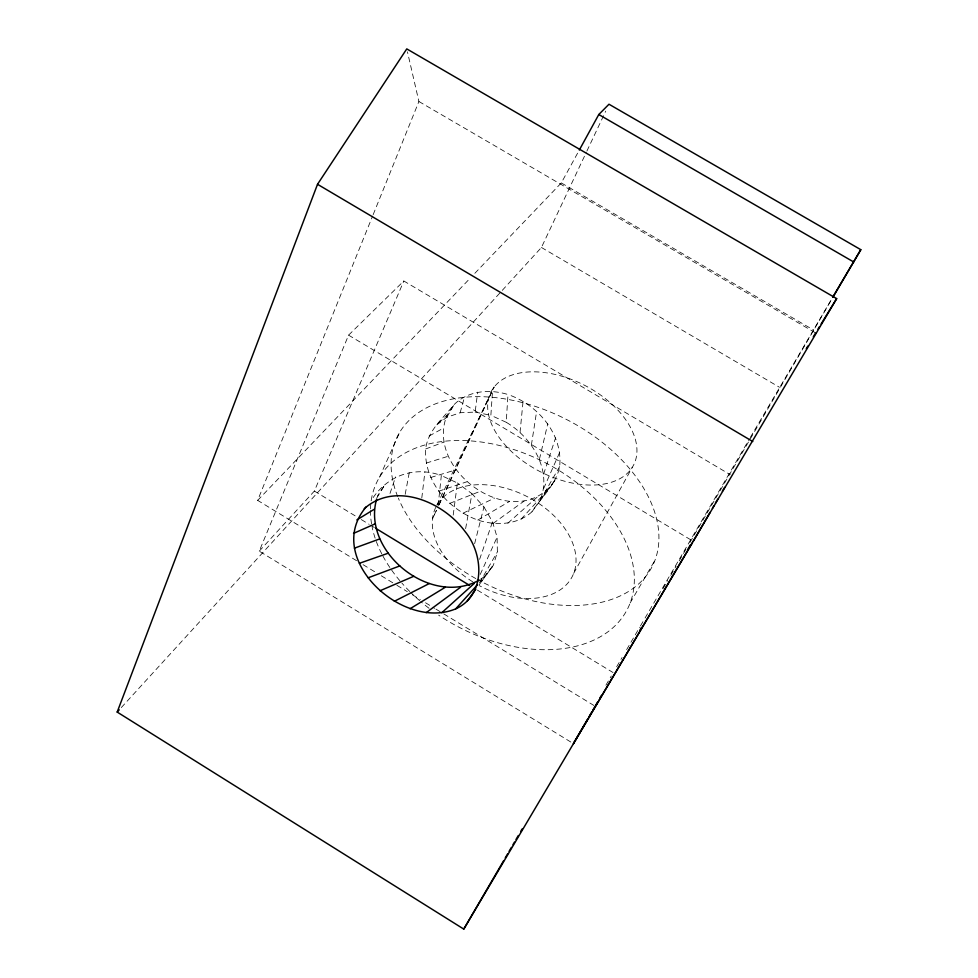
<?xml version="1.0" encoding="UTF-8"?>
<svg xmlns="http://www.w3.org/2000/svg" width="978" height="978" viewBox="0 0 978 978"><rect width="100%" height="100%" fill="white"/><g stroke="black" fill="none" stroke-linecap="round" stroke-linejoin="round"><path stroke-width="0.73" stroke-dasharray="4.89 3.67" d="M559.66 466.555L539.685 501.311C552.973 471.188 532.313 437.679 506.213 422.276L507.985 394.525C489.795 388.877 468.205 390.54 454.159 404.537C443.193 418.205 427.802 430.418 425.687 448.963C423.694 481.237 448.584 509.55 477.79 520.051C495.846 525.981 517.289 525.027 531.959 511.787C541.531 496.91 556.201 484.538 559.66 466.555C563.035 433.89 537.668 404.66 507.985 394.525M506.213 422.276L490.87 415.32L492.496 391.408M520.039 432.447L523.059 401.322M438.144 505.602L441.322 475.552C413.804 465.442 386.237 476.041 371.041 500.822M421.787 498.059L424.904 471.971M446.897 417.251L454.159 404.537L446.983 415.271L436.322 425.21L446.897 417.251L460.137 412.753L475.137 412.08L477.692 392.129M453.205 515.125L457.398 482.961L441.322 475.552M531.372 445.124L536.641 411.31M465.614 528.658L471.958 493.694L457.398 482.961M405.185 494.33L409.293 472.46M539.416 459.367L547.753 423.767M474.623 543.719L483.951 506.959L471.958 493.694M531.959 511.787L555.675 479.244C518.853 536.274 423.78 472.887 446.983 415.271M460.137 412.753L464.623 396.628M483.951 506.959L492.521 521.824L497.093 537.191L497.374 551.971L493.401 565.162L479.391 584.502L493.401 565.162L480.54 581.36M543.597 474.171L555.602 437.802M390.002 493.438L395.589 476.909M479.599 559.355L492.521 521.824M356.579 560.7L257.666 500.381L372.581 216.077M373.156 214.659L418.902 101.504L407.447 51.822M570.81 742.033L259.256 551.164L348.571 335.148L403.816 280.992L730.199 474.672M259.256 551.164L314.366 491.066L403.816 280.992M543.67 488.487L559.66 452.411M379.501 477.227L399.831 432.019M480.222 574.453L497.093 537.191M438.939 504.905L488.878 397.349M438.951 504.966L494.196 386.921L436.665 505.467M121.309 707.559L541.433 247.471L586.25 152.434M586.898 151.064L605.737 111.125M474.843 273.302L561.299 182.923L578.597 151.358M573.67 573.365L632.35 467.239A80.135 48.558 27.2 0 0 549.648 373.327A80.135 48.558 27.2 0 0 504.941 444.782A80.135 48.558 27.2 0 0 632.35 467.239M479.477 582.827L497.374 551.971M630.15 602.949L655.04 560.101M605.908 685.223L611.287 675.994M616.666 666.776L622.045 657.546M626.654 649.636L639.71 627.228M640.48 625.908L644.319 619.318M645.089 617.998L749.576 438.719M750.334 437.398L832.168 298.18M663.06 588.585L667.668 580.663M670.737 575.394L676.116 566.152M679.184 560.883L686.104 549.013M689.942 542.411L832.082 298.632M376.774 498.022L384.721 484.99L377.386 496.078M521.066 519.232L548.01 489.636M257.666 500.381L470.626 277.715M507.802 523.206L537.252 497.056M493.046 523.474L524.147 501.042M480.528 579.208L485.504 575.859M477.79 520.051L509.599 501.384M429.11 436.029L443.547 428.058M463.022 513.206L494.575 498.083M449.697 503.389L480.039 491.384M425.687 448.963L444.012 442.032M438.67 491.225L466.946 481.738M426.225 463.095L448.315 456.237M430.675 477.496L456.139 469.77M475.137 412.08L490.87 415.32M561.299 182.923L813.562 330.051M418.902 101.504L815.628 332.936M541.433 247.471L779.527 387.3M348.571 335.148L691.984 540.541M314.366 491.066L356.102 516.421M361.322 519.587L369.146 524.342M370.442 525.137L374.354 527.509M477.386 590.113L613.01 672.522M363.082 564.673L374.794 571.812M381.298 575.785L395.613 584.514M396.921 585.309L407.325 591.666M412.533 594.844L420.344 599.6M425.54 602.778L434.66 608.328M435.956 609.123L442.459 613.096M443.767 613.891L594.722 705.969M397.74 496.69A143.057 91.565 27.2 0 1 513.071 400.418A143.057 91.565 27.2 0 1 657.644 550.92A143.057 91.565 27.2 0 1 477.117 579.318M475.785 578.573A143.057 91.565 27.2 0 1 398.315 498.108M437.325 504.465A76.516 50.538 27.2 0 1 530.1 498.169A76.516 50.538 27.2 0 1 571.36 578.169A76.516 50.538 27.2 0 1 479.122 585.529M472.814 581.873A76.516 50.538 27.2 0 1 436.005 506.824M371.237 500.32A140.465 92.886 27.2 0 1 533.829 457.215A140.465 92.886 27.2 0 1 625.272 612.986A140.465 92.886 27.2 0 1 438.645 615.15M429.049 608.279A140.465 92.886 27.2 0 1 420.797 601.641M419.648 600.663A140.465 92.886 27.2 0 1 410.846 592.558M409.794 591.519A140.465 92.886 27.2 0 1 401.885 583.084M399.88 580.749A140.465 92.886 27.2 0 1 390.687 568.731M389.855 567.509A140.465 92.886 27.2 0 1 382.484 555.223M381.75 553.817A140.465 92.886 27.2 0 1 375.613 539.575M375.124 538.144A140.465 92.886 27.2 0 1 372.117 526.934M371.554 523.878A140.465 92.886 27.2 0 1 370.454 510.333M370.479 508.866A140.465 92.886 27.2 0 1 370.87 503.12M436.371 510.418L432.533 518.695L436.384 510.455"/><path stroke-width="1.47" d="M364.207 508.743C395.198 481.054 443.389 501.873 465.088 531.567C483.621 554.098 486.029 595.211 455.711 608.854C402.264 631.348 322.593 557.264 366.408 506.641M479.281 580.04C431.237 607.35 361.505 552.203 376.64 499.037M117.189 712.07L317.52 184.292L406.775 48.9L836.667 298.62L463.78 929.1L117.189 712.07L119.243 709.82M579.318 150.037L598.793 114.524L608.988 104.23L860.811 249.683L832.853 297.324M693.292 541.323L710.101 512.338M712.4 508.389L713.928 505.748M715.456 503.12L717.754 499.159M722.339 491.262L724.625 487.301M463.78 929.1L503.731 860.554M505.259 857.914L507.57 853.965M509.11 851.325L511.408 847.364M512.949 844.735L514.489 842.095M516.017 839.454L518.328 835.505M520.626 831.544L522.166 828.916M587.802 718.891L573.414 743.622L692.51 542.643M589.318 716.287L591.592 712.375M593.108 709.771L594.624 707.167M596.14 704.563L597.656 701.96M599.917 698.047L601.433 695.444M832.95 296.872L860.811 249.683M806.288 348.694L807.84 346.065M813.293 336.872L815.628 332.936M639.93 630.064L641.482 627.448M688.047 548.829L690.37 544.893M817.963 329.121L819.515 326.579M821.08 324.036L836.667 298.62M467.056 601.311L475.834 589.269M455.711 608.854L477.557 584.661M441.775 612.705L474.293 583.377M426.212 612.656L460.54 587.265M356.836 519.929L374.036 509.379M410.039 608.756L445.198 587.313M394.33 601.287L429.293 583.548M353.523 533.377L374.831 523.988M380.063 590.736L413.841 576.262M368.168 577.802L399.843 565.92M354.427 548.169L379.672 538.927M359.427 563.304L388.205 553.206M598.793 114.524L853.672 261.97M317.52 184.292L752.791 441.53M375.662 528.303L469.562 585.357"/></g></svg>
